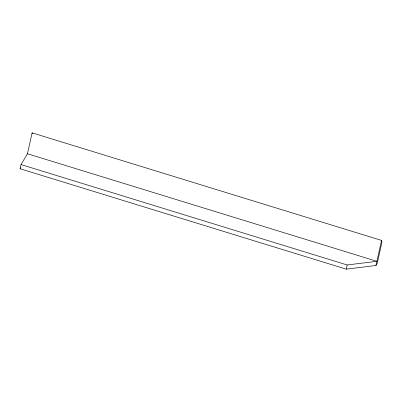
<?xml version="1.0" encoding="UTF-8"?>
<svg xmlns="http://www.w3.org/2000/svg" width="402" height="402" viewBox="0 0 402 402"><rect width="100%" height="100%" fill="white"/><g stroke="black" fill="none" stroke-linecap="round" stroke-linejoin="round"><path stroke-width="0.6" d="M20.1 168.76L21.035 164.579L27.442 153.75L32.115 132.846L381.553 240.411L381.9 242.426L377.227 263.33L375.945 265.496L346.243 269.154L20.1 168.76L20.713 167.719M346.243 269.154L347.177 264.973L376.88 261.315L27.442 153.75M375.945 265.496L381.553 240.411M21.035 164.579L347.177 264.973M32.115 132.846L32.291 133.856"/></g></svg>
